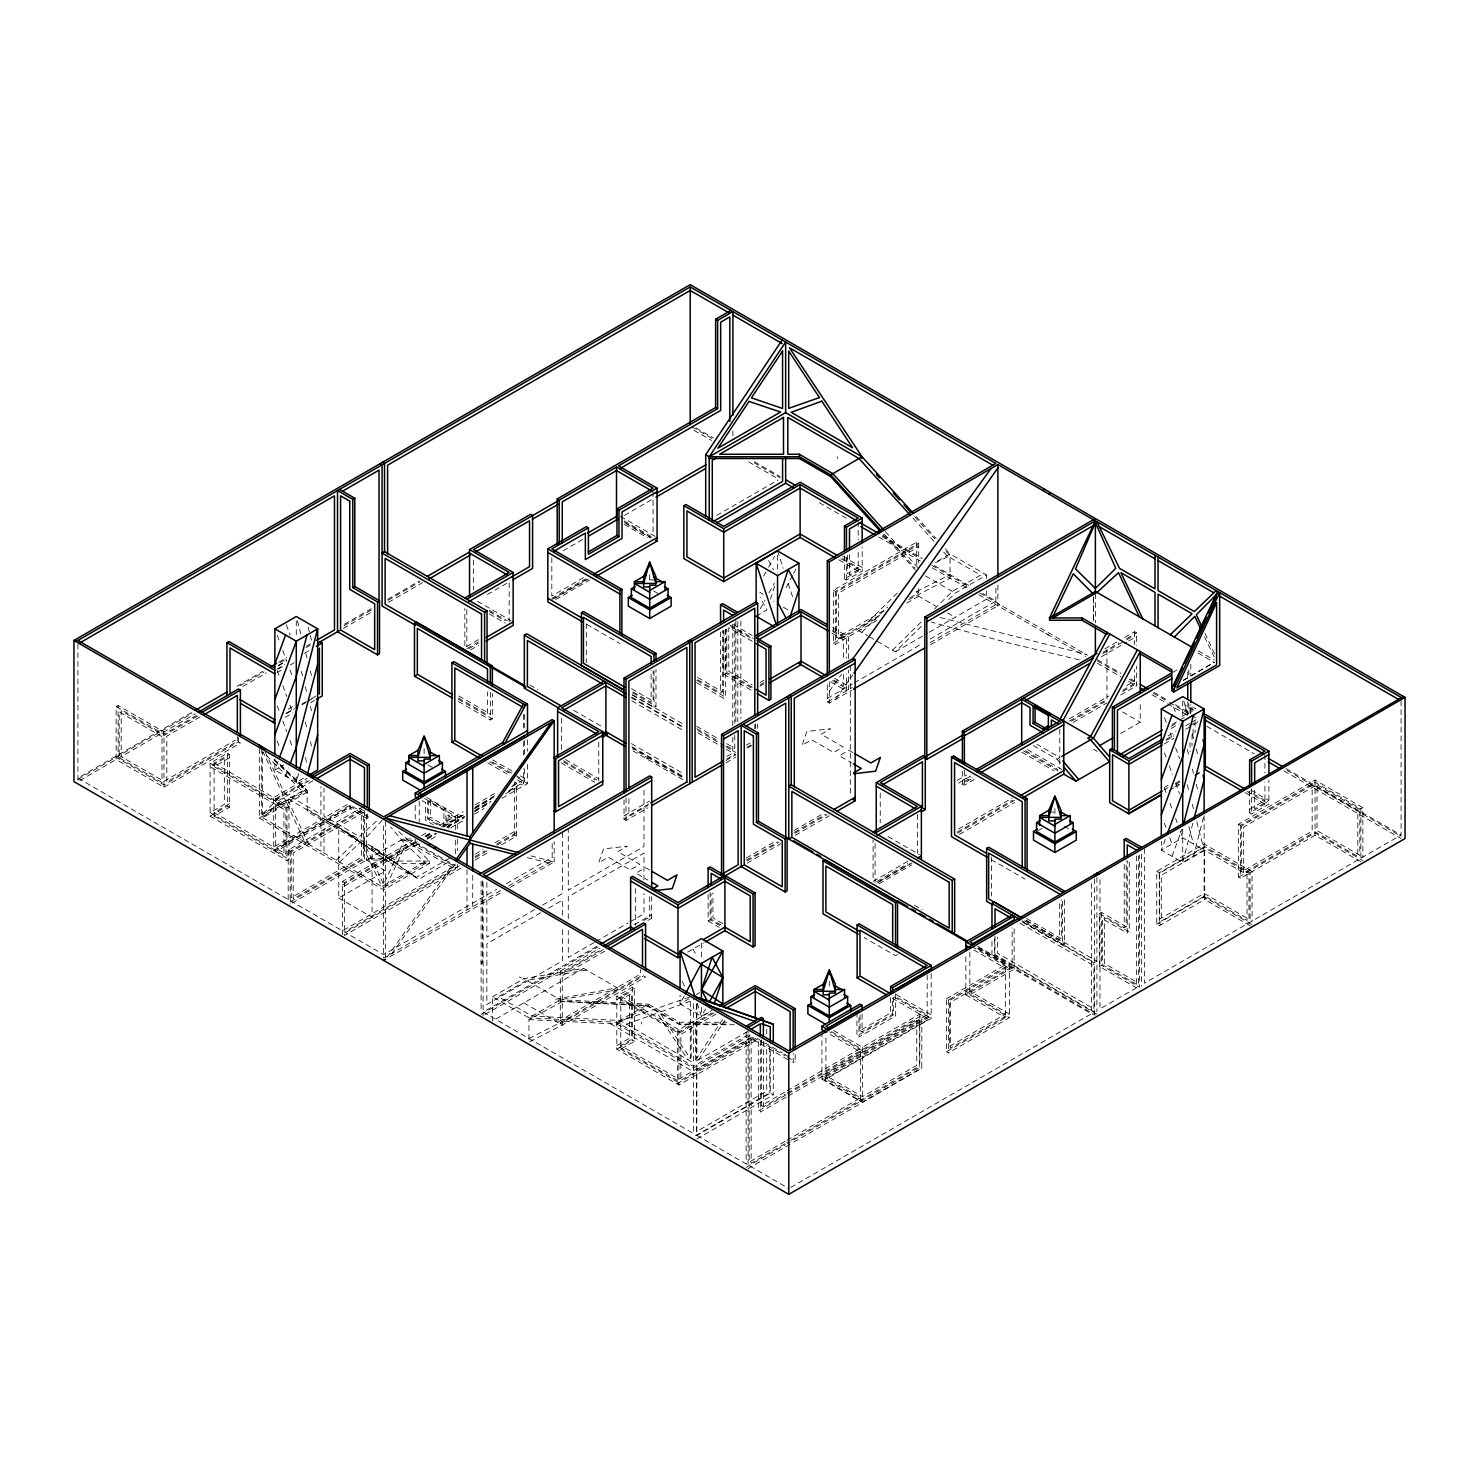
<?xml version="1.0" encoding="UTF-8"?>
<svg xmlns="http://www.w3.org/2000/svg" width="1479" height="1479" viewBox="0 0 1479 1479"><rect width="100%" height="100%" fill="white"/><g stroke="black" fill="none" stroke-linecap="round" stroke-linejoin="round"><path stroke-width="0.75" stroke-dasharray="5 3.75" d="M298.518 773.665L296.281 782.391L274.872 770.041L274.872 759.004M1192.869 823.211L1182.719 862.497L1161.329 850.148L1161.329 841.329M1193.424 856.323L1204.128 814.855L1204.128 896.921L1252.047 924.597M774.682 586.091L770.411 599.161L773.979 601.509M278.052 761.408L274.872 770.041L283.783 764.902M285.576 776.216L288.627 767.897M1165.286 839.369L1161.329 850.148L1182.719 837.798L1204.128 850.148L1182.719 862.497L1182.719 829.405M1172.034 856.323L1181.961 829.294M386.518 885.847L405.745 844.269L425.73 863.218M786.107 587.625L792.522 575.442M793.594 573.427L795.739 569.36M684.333 995.848L680.063 1003.964L701.453 1016.332L712.157 1010.157M763.626 576.163L765.771 572.281M768.618 567.104L774.478 556.455M760.224 608.83L765.068 600.03M768.988 592.913L774.33 583.207M697.182 1003.261L701.453 1016.332L705.538 1008.937M722.602 1019.512L696.424 1058.65L696.424 1003.483M698.421 1059.907L724.932 1020.399M835.561 699.475L852.717 674.997M386.906 957.412L452.759 864.235M455.218 864.087L389.68 956.913L502.213 891.948M829.294 691.192L841.422 674.479M382.155 820.272L363.205 840.812L383.616 884.442L403.453 842.013L390.696 827.02M897.291 593.079L858.929 630.757L867.563 635.73M861.795 632.402L887.64 607.019M892.54 650.15L923.229 620.015M934.543 608.904L952.31 591.452L980.595 575.128L946.985 555.734L942.345 550.613M869.486 636.839L895.405 651.814L922.859 624.841M948.723 599.457L955.175 593.116L986.511 575.017L986.511 579.602M336.288 860.205L358.01 839.222L323.993 819.588L323.993 853.106M339.671 862.165L360.469 842.032L381.97 886.587L426.174 861.055M376.332 821.252L359.489 836.541L323.993 816.057L323.993 788.362M1183.237 680.451L1214.204 662.333M116.138 706.629L118.117 705.483L163.966 731.957L163.966 787.198L116.138 759.577L116.138 706.629L163.966 734.25L197.28 715.023M191.327 712.638L77.925 778.102L342.444 930.827L455.329 865.659L455.329 869.19L342.444 934.358L342.444 881.41L411.717 841.422M236.899 686.33L262.781 671.374M278.718 662.185L286.686 657.582M306.597 646.083L310.572 643.79M344.496 624.212L371.34 608.701M387.59 599.328L419.444 580.933M77.943 779.322L191.993 713.488M240.023 685.757L264.038 671.891M280.03 662.647L286.039 659.19M306.042 647.636L310.054 645.325M344.071 625.691L372.079 609.514M388.09 600.271L420.091 581.783M278.274 665.439L286.168 660.873M79.829 780.542L195.32 713.858M242.759 686.478L266.442 672.797M278.292 665.957L284.208 662.537M343.387 628.372L372.412 611.622M388.515 602.323L422.476 582.708M276.85 669.192L284.744 664.626M304.489 653.237L308.445 650.945M278.274 669.081L282.212 666.807M197.687 716.021L163.966 735.488L121.186 710.77L121.186 756.656L163.966 781.374L235.346 740.166M200.127 716.908L166.831 736.117L166.831 782.003L237.343 741.312L237.343 736.727M276.813 672.742L282.618 669.395M290.365 664.921L294.229 662.684M288.146 709.162L294.062 705.742M487.312 594.576L508.961 582.06M563.148 550.78L582.911 539.373M624.415 515.413L653.995 498.331M286.482 713.044L294.229 708.57M301.975 704.096L309.721 699.622M311.644 698.513L317.449 695.167M286.168 713.821L294.062 709.273M301.956 704.707L305.894 702.433M307.872 701.305L313.788 697.885M163.966 787.198L240.393 743.068L238.415 741.922L163.966 784.905L118.117 758.431L118.117 705.483M285.096 717.37L292.916 712.86M310.498 702.71L314.417 700.454M349.654 806.684L351.632 807.83L275.667 851.682L275.667 798.734L288.978 806.425L288.978 859.373L286.981 860.519L210.11 816.131L210.11 763.182L227.378 753.199L229.374 754.345L229.374 807.294L214.085 816.131L214.085 763.182L229.374 754.345M229.374 757.877L214.085 766.714L273.689 801.119L310.923 779.636M583.576 577.679L551.796 596.019L551.833 554.736M478.346 639.686L464.85 647.469L464.85 608.461M551.833 598.329L585.592 578.844M466.828 648.615L478.42 641.923M551.796 599.55L587.533 578.918M554.717 598.44L588.328 579.028M468.695 648.763L478.346 643.217M555.808 599.568L589.566 580.082M470.692 649.91L478.42 645.454M716.686 515.45L778.157 479.972M229.374 803.763L214.085 812.6L273.689 847.005L350.116 802.894M210.11 816.131L227.378 806.147L229.374 807.294M303.398 778.287L296.281 782.391L296.281 773.572M214.085 763.182L273.689 797.588L307.003 778.361M275.667 798.734L307.022 780.653M312.901 780.783L275.667 802.265L285.909 808.181L285.909 854.067L275.667 848.151L350.116 805.186L364.463 813.468M259.343 748.725L259.343 818.072L307.188 790.452L277.719 762.092M307.188 792.115L262.763 817.758L284.245 797.699L304.692 841.958M210.11 763.182L286.981 807.571L288.978 806.425M458.416 701.545L490.362 719.996L492.359 718.849L492.359 693.522M274.151 850.813L350.116 806.942M288.183 899.491L288.183 850.074L364.592 805.963M288.183 850.074L290.161 851.22L362.669 809.364M350.116 805.186L350.116 808.717L367.328 818.663L369.325 817.517L350.116 806.425L273.689 850.536L273.689 797.588M428.633 801.729L430.629 800.583L445.918 809.401L445.918 826.169L430.629 817.351L428.633 818.497L428.633 801.729L443.922 810.547L445.918 809.401M756.139 616.225L766.843 610.032L760.224 597.479M844.454 555.938L844.454 578.955L858.208 571.023L858.208 549.134M844.454 578.955L846.432 580.101L862.183 571.023L862.183 546.842M290.143 901.894L364.592 858.911L385.557 871.002L338.765 898.03L338.765 827.445L385.557 859.983L418.871 879.21L449.579 861.481M876.862 620.404L835.413 644.326L833.416 643.18L833.416 590.232L916.721 542.146L918.699 543.292L918.699 562.87M292.121 903.04L403.027 839L411.162 838.981M833.416 590.232L835.413 591.378L918.699 543.292M421.626 835.709L427.579 832.27M439.466 825.411L463.241 811.675M475.11 804.835L496.833 792.282M342.444 881.41L344.441 882.556L415.691 841.422M425.582 835.709L431.517 832.289M441.408 826.576L463.186 814.005M475.055 807.146L494.855 795.72M512.658 785.441L516.615 783.149L516.615 836.097L500.789 845.248M425.065 836.818L430.981 833.416M442.794 826.595L464.443 814.097M474.278 808.403L495.946 795.905M511.697 786.81L523.511 779.988L513.694 774.33M417.226 841.699L385.557 859.983L366.589 860.057L366.589 814.005M342.444 884.941L418.095 841.274M425.934 836.744L431.813 833.361M443.571 826.558L455.329 819.773L446.972 814.966L446.972 825.985M463.241 815.206L457.307 818.626L448.969 813.82L448.969 829.257M475.11 808.366L490.917 799.233M427.172 837.946L435.103 833.361M447.028 826.484L464.887 816.168M474.814 810.437L490.695 801.267M508.573 790.951L524.453 781.781L524.453 768.008M344.441 886.087L419.648 842.679M427.56 838.112L435.473 833.527M447.342 826.669L463.186 817.536M475.055 810.677L490.88 801.544M508.702 791.265L516.615 786.68M632.439 695.075L653.995 707.517L655.992 706.37L655.992 669.543M419.167 843.769L415.229 846.043L415.229 838.963M427.043 839.222L436.878 833.527M446.732 827.852L464.443 817.628M474.278 811.934L490.03 802.838M505.781 793.742L523.511 783.519L523.511 768.692M391.288 859.983L388.422 861.628L341.631 829.09M431.036 839.24L436.952 835.82M450.725 827.87L464.517 819.921M474.352 814.226L484.206 808.551M501.917 798.309L527.522 783.537L527.522 762.813M723.934 630.664L723.934 674.387L725.93 673.241L754.105 689.51M937.649 561.114L950.036 553.959L986.511 575.017M697.626 679.767L720.55 693.004L722.528 691.858L722.528 630.757M398.812 831.549L429.465 861.055L429.465 863.348L383.616 889.822L259.343 818.072M449.598 858.171L416.006 877.546L369.195 845.008M883.444 610.772L836.485 637.893L836.485 592.007L916.721 545.677L918.699 546.823L838.464 593.153L838.464 639.039L881.077 614.432M759.966 682.595L763.867 680.34M759.984 684.869L763.903 682.614M833.416 643.18L879.044 616.854M908.79 599.679L950.036 578.141L950.036 555.734L945.432 550.65M759.966 686.127L763.867 683.871M906.756 603.136L918.699 596.24L918.699 588.531M475.11 854.252L483.004 849.686M494.873 842.845L514.637 831.42M459.229 865.714L344.441 931.973L383.616 954.584L496.667 889.323M475.055 856.563L484.946 850.85M496.833 843.991L516.615 832.566M475.11 857.783L486.961 850.924M496.833 845.23L514.637 834.951L516.615 836.097M646.6 758.764L648.135 757.877L632.642 748.929M647.062 759.023L648.597 758.135L683.483 778.287M461.208 868.099L344.441 935.504L344.441 882.556M475.055 860.094L488.902 852.107M895.405 651.814L927.278 633.4M929.274 632.254L986.511 599.198L986.511 591.082M506.576 883.592L552.185 857.265M624.027 815.779L649.466 801.1M726.855 756.416L732.771 752.996L732.771 737.097M746.414 745.12L750.112 742.994M827.316 698.421L852.385 683.945M854.381 682.799L922.138 643.661M930.125 639.076L995.885 601.084L982.666 593.467M648.874 803.947L628.889 815.502L628.889 797.255M726.91 758.893L734.878 754.308M746.821 747.413L750.796 745.102M500.623 890.561L383.616 958.115L383.616 823.23M508.554 885.976L552.185 860.796L554.181 861.943L554.181 841.44M624.027 799.88L624.027 819.311L647.931 805.519M725.912 760.502L735.839 754.771L725.838 749.003M747.727 747.893L753.68 744.455M827.316 684.777L827.316 701.952L852.385 687.476M930.125 642.589L995.885 604.615L995.885 585.185M510.07 887.4L554.181 861.943L529.778 855.583M624.027 819.311L626.024 820.457L647.931 807.811M725.912 762.794L735.839 757.063M827.316 701.952L829.294 703.098L851.405 690.342M930.587 644.622L999.859 604.615M534.659 909.603L486.85 937.205L486.85 876.548M542.627 905L562.556 893.501L562.556 832.843M540.63 912.765L486.85 943.824L486.85 1004.5L562.556 960.795L562.556 927.093M548.598 908.18L562.556 900.119L562.556 918.108M481.119 963.772L482.653 962.884L482.653 876.899M492.489 996.791L523.825 978.71L583.595 968.375L620.071 989.433L560.301 999.767L528.964 1017.848L492.489 996.791L492.489 1020.991L583.595 968.375M594.17 942.53L568.287 957.486L568.287 930.513M596.166 941.383L628.039 922.988M630.036 921.824L643.975 913.782L643.975 893.556M1104.868 648.874L1116.756 642.015M1124.669 637.449L1134.559 631.736L1136.556 632.883L1136.556 645.583M746.229 858.042L775.994 840.867M794.057 830.44L823.156 813.635M1102.964 652.276L1118.771 643.143M1126.684 638.577L1136.556 632.883M1102.89 653.552L1124.669 640.98M1126.647 639.834L1134.559 635.267M596.721 946.449L483.115 1012.043L693.355 1133.432L693.355 998.048M634.491 924.634L651.684 914.706M746.229 860.131L777.825 841.884M794.297 832.381L825.707 814.245M481.119 1014.428L598.145 946.856M643.753 920.53L649.706 917.091L651.684 918.237L651.684 896.514M747.246 860.778L778.897 842.494M795.24 833.065L827.205 814.615M1101.393 656.713L1126.684 642.108M1128.643 640.98L1136.556 636.414M485.094 1014.409L599.956 948.094M647.876 920.437L651.684 918.237M747.135 863.126L780.857 843.659M795.24 835.358L829.201 815.761M562.279 1001.634L528.964 1019.623L528.964 1042.048L562.279 1025.095L645.583 977.009L643.587 975.863L560.301 1023.949L560.301 971L562.279 972.147L601.953 949.259M603.358 949.684L560.301 974.532L562.279 975.678L605.336 950.831M708.09 894.499L708.145 921.01L710.086 919.827L721.807 926.593M957.19 780.413L966.711 774.904M962.385 780.561L970.298 775.994M1069.243 718.849L1108.825 695.999M1126.647 685.72L1134.559 681.153L1128.68 677.752M958.521 783.186L970.427 776.309M964.363 781.707L972.276 777.141M1069.576 720.957L1106.939 699.401L1106.939 649.984M1122.727 690.286L1136.556 682.3M962.385 771.372L962.385 784.092L972.276 778.379M1071.24 721.253L1104.868 701.822M1122.69 691.543L1134.559 684.685L1134.559 669.673M962.385 784.092L964.363 785.238L976.232 778.379M1073.236 722.381L1106.939 702.932M1120.749 694.945L1136.556 685.831L1136.556 666.234M528.964 1038.517L562.279 1021.564L642.515 975.234M687.79 952.106L703.412 943.084M1173.161 672.132L1177.081 669.858M716.113 1014.076L680.858 1034.431L680.858 1080.317L755.288 1037.352L755.288 1040.883L678.879 1084.994L616.817 1049.166L616.817 996.236L632.568 987.14L634.546 988.286L634.546 1041.234L620.792 1049.166L620.792 996.236L634.546 988.286M616.817 999.749L629.499 992.427L629.499 1038.313L616.817 1045.635L678.879 1081.463M1183.403 680.192L1214.296 662.352M1033.47 745.619L1056.986 759.189L1059.851 757.544L1037.019 744.362M528.964 1019.623L616.946 1024.004L648.264 1005.905L679.601 1024.004L729.202 1024.004M1120.749 733.418L1140.235 722.159L1140.235 701.675M958.521 829.072L1012.117 798.124M957.468 832.011L1012.597 800.176M907.773 861.37L873.091 881.392L873.091 840.09M957.394 833.25L1014.483 800.268M877.01 881.429L907.884 863.607M959.427 834.396L1014.557 802.561M878.877 881.595L909.696 863.791M877.398 882.963L912.136 862.904M878.933 883.85L911.73 864.901M1190.022 712.49L1190.022 707.886L1192.019 706.74L1195.956 709.014M688.974 998.824L680.063 1003.964L680.063 995.145M696.11 994.701L699.678 992.649M1181.869 716.502L1185.788 714.246L1185.788 702.784M1172.144 724.414L1178.005 721.031M1179.965 719.903L1185.807 716.52M1171.202 726.207L1177.081 722.806M1171.239 728.481L1179.077 723.952M616.817 1049.166L632.568 1040.088L634.546 1041.234M1168.059 735.913L1175.897 731.384M1185.696 725.727L1189.615 723.471M1191.575 722.344L1197.454 718.942M1166.118 739.334L1173.956 734.804M1189.634 725.745L1197.472 721.234M1166.099 740.572L1173.938 736.043M1185.696 729.258L1191.575 725.875M1193.535 724.747L1197.454 722.473M1164.158 743.992L1173.956 738.335M620.792 996.236L678.879 1029.754L710.234 1011.654M712.194 1012.819L678.879 1032.046L616.817 996.236M714.135 1012.93L678.879 1033.285L620.792 999.749L631.496 993.574L631.496 1039.46L620.792 1045.635L678.879 1079.171L753.329 1036.187M1038.387 830.422L1042.066 828.314M1164.139 787.586L1168.059 785.331M1164.158 789.878L1168.077 787.623M1175.916 783.094L1179.835 780.82M747.394 1031.639L695.518 1061.589L695.481 1024.744L734.268 1024.725M1175.897 784.332L1179.817 782.077M1174.862 786.699L1178.874 784.388M1194.866 775.162L1200.856 771.687M1169.334 790.433L1179.318 784.646M1195.309 775.421L1201.318 771.964M748.226 1034.69L693.355 1066.359L616.946 1022.229L528.964 1017.848M750.186 1035.318L693.355 1068.134L616.946 1024.004M753.051 1037.186L696.424 1069.89L696.424 1131.657L766.714 1091.077L766.714 1045.32M897.531 954.547L895.553 955.693L864.18 937.594M677.345 1030.641L677.345 1083.589L755.288 1038.591L785.183 1055.84M795.147 1054.675L795.147 1061.589L793.151 1062.735L793.151 1053.529M860.02 1015.186L860.02 1030.623L890.598 1012.967L892.613 1014.132L892.613 998.695M1096.919 1014.15L994.406 954.972L991.965 956.377L991.965 940.274M860.02 1030.623L862.054 1031.787L892.613 1014.132M1249.626 809.364L1264.915 800.527L1249.015 791.357M1249.626 791.006L1249.626 812.895L1264.915 804.058L1264.915 782.188M1249.626 812.895L1251.622 814.042L1268.89 804.058L1268.89 779.895M695.315 1135.817L769.783 1092.833L773.295 1094.867L773.295 1049.314M696.868 1003.594L696.868 1135.447L770.245 1093.092L770.245 1047.335M1203.666 897.18L1206.198 898.64L1159.277 925.743L1156.744 924.264L1156.744 871.334L1204.128 843.973L1252.047 871.649L1252.047 921.066M1360.883 861.758L1315.034 835.284L1240.585 878.267L1238.607 877.121L1238.607 824.173L1315.034 780.043L1362.862 807.663L1362.862 857.081M696.868 1138.978L773.295 1094.867M1238.607 824.173L1240.585 825.319L1315.034 782.336L1360.883 808.81L1362.862 807.663M1156.744 871.334L1159.277 872.795L1204.682 846.58L1250.069 872.795L1250.069 922.212M761.389 1040.014L761.389 1105.645L785.183 1091.909M787.161 1090.763L860.519 1048.408L860.519 1101.356L787.531 1143.489M833.638 1030.604L862.497 1047.261L919.809 1014.169L921.805 1015.315L921.805 1068.263L792.023 1143.193M946.412 998.824L1005.48 964.715L1005.48 1017.663L946.412 1051.772L946.412 998.824L948.39 999.97L1009.454 964.715L1009.454 1017.663L948.39 1052.919L946.412 1051.772M761.389 1105.645L763.386 1106.791L785.164 1094.201M787.142 1093.073L921.805 1015.315M1136.427 855.953L1136.427 987.824L1099.489 966.49L1099.489 913.541L1101.467 912.395L1126.185 926.667L1126.185 861.037M785.848 1095.052L758.339 1110.932L758.339 1038.535M787.808 1093.924L860.519 1051.939L825.8 1031.898M786.218 1097.141L760.317 1112.079L760.317 1041.937M788.196 1095.994L919.624 1020.103L919.624 1065.989L786.828 1142.657M965.861 956.839L965.861 994.775L1012.172 968.042L1012.172 927.814M821.936 1031.972L821.936 1079.097L928.701 1017.441L930.217 1018.328L823.47 1079.966M969.836 952.254L969.836 994.775L1014.15 969.189L1092.519 1014.428M931.178 973.515L931.178 1018.347L824.413 1079.984L862.497 1101.984L921.343 1068.004M1022.599 922.083L1062.532 945.155L1064.51 944.009L1064.51 897.956M1099.489 913.541L1124.206 927.814L1126.185 926.667M1156.744 924.264L1204.128 896.921M1238.607 877.121L1315.034 832.991L1362.862 860.612M784.961 1141.455L749.169 1162.106L749.169 1034.801M786.939 1140.309L860.519 1097.825L821.936 1075.566L927.167 1014.797L895.553 996.55M784.85 1143.803L751.147 1163.27L751.147 1035.947M746.1 1167.412L785.552 1144.635M860.963 1101.097L919.809 1067.117L921.805 1068.263M790.026 1144.358L748.097 1168.558L748.097 1030.9M1099.489 966.49L1101.467 965.343L1139.477 987.269L1139.496 855.213M790.784 1187.378L1091.41 1013.799L1091.41 881.946M1136.427 987.824L1099.969 1008.863L1099.969 879.284M1401.075 700.898L1401.075 835.025L1144.524 983.147L1144.524 849.001M909.844 597.83L918.699 592.728L916.721 591.563L916.721 595.094L935.985 606.205M916.721 591.563L950.036 574.628M935.467 562.686L950.036 555.734M626.412 1024.171L657.175 1013.115L687.846 1059.648M689.528 997.086L616.946 1022.229L648.264 1004.149L679.601 1022.229L726.947 1022.229M586.46 970.039L526.69 980.355L498.405 996.68L532.015 1016.091L619.997 1020.473L691.192 1061.589L691.174 1024.744L679.693 1024.744L646.157 1005.369L558.175 1000.987L555.309 999.323L617.205 987.787M400.162 840.664L412.826 840.608M369.454 858.393L388.422 858.319M649.706 579.916L655.826 579.916M1048.777 812.082L1054.897 812.082M307.188 809.216L396.982 861.055L429.465 861.055L383.616 887.529L259.343 815.779M274.077 759.374L307.188 790.452L307.188 811.509L396.982 863.348L429.465 863.348M560.301 1001.523L648.264 1005.905L648.264 1004.149L560.301 999.767L523.825 978.71M1079.3 659.874L1007.439 642.644L931.345 622.123M527.3 857.617L551.297 863.607M940.052 617.482L1086.732 654.494M562.279 1021.564L560.301 1020.436L640.536 974.088L640.536 969.503M1198.267 650.871L1214.241 660.096M1197.953 652.978L1213.741 662.093M1190.022 707.886L1193.83 710.068M696.017 427.967L713.47 438.043M754.549 461.762L780.154 476.534M882.704 535.731L922.304 558.618M934.192 565.477L971.148 586.812M1097.344 659.671L1120.86 673.241M1153.971 692.357L1167.541 700.196M1175.287 704.67L1190.817 713.636L1190.817 704.651M1286.027 768.599L1401.075 835.025M692.209 427.006L712.175 438.523M754.142 462.761L780.117 477.754M882.002 536.563L919.956 558.489M931.936 565.403L969.891 587.329M979.893 593.097L1087.435 655.179M1097.381 660.928L1119.363 673.611M1129.346 679.379L1137.351 684.001M1153.324 693.226L1167.319 701.305M1169.316 702.451L1189.282 713.987M1191.279 715.133L1197.287 718.591M1287.174 770.504L1401.057 836.245M694.076 430.371L711.528 440.446M748.651 461.873L778.194 478.937M819.311 502.675L847.042 518.685M878.729 536.988L920.326 561.003M932.214 567.862L967.321 588.124M978.839 594.78L1085.604 656.417M1097.344 663.202L1120.86 676.772M1128.68 681.283L1136.556 685.831M1152.049 694.779L1165.6 702.599M1167.541 703.727L1188.839 716.021M1206.698 726.318L1254.303 753.809M1284.049 770.984L1401.075 838.556M925.41 575.923L955.175 593.116M1122.616 711.972L1140.235 722.159M947.503 612.861L955.175 617.298M1250.938 790.174L1268.89 800.527L1254.673 808.736L1254.673 790.396M842.79 556.289L862.183 567.492L849.501 574.813L849.501 554.163M1247.204 791.542L1268.89 804.058M842.716 558.544L858.208 567.492L847.504 573.667L847.504 555.309M840.848 558.692L862.183 571.023M1245.041 792.596L1264.915 804.058M838.852 559.838L858.208 571.023M1093.443 749.187L1097.233 751.369M832.603 627.706L848.391 636.839L848.391 658.71M832.603 629.999L846.413 637.985L846.413 658.192M832.603 631.237L848.391 640.352M831.808 633.067L843.363 639.741L843.363 660.392M783.371 607.24L789.213 610.605M1027.498 749.668L1061.867 769.524M620.422 516.411L655.142 536.452M1025.502 750.814L1057.873 769.505M1023.671 750.999L1058.058 770.836M624.193 520.885L651.13 536.452M624.341 522.216L651.647 537.968M625.728 523.548L650.742 537.986M1021.693 752.145L1054.065 770.836M624.193 524.416L647.284 537.746M834.581 678.269L848.391 686.238M833.731 680.081L843.363 685.627L843.363 671.854M832.603 680.654L848.391 689.769L848.391 670.19M733.436 624.637L752.219 635.489M830.625 681.801L846.413 690.915L846.413 673.925M729.813 624.841L753.273 638.392M1250.069 925.743L1204.682 899.528L1204.682 846.58M730.737 626.615L752.145 638.965M752.312 641.368L728.777 627.762L728.796 671.374L752.145 684.851M1064.067 826.188L1069.576 829.368M653.533 590.934L659.264 594.244M752.312 687.254L726.799 672.52L726.799 628.926M1158.723 923.118L1161.274 924.597M723.934 674.387L753.273 691.34M852.865 752.571L848.872 750.26L839.332 755.769L851.312 762.683M697.7 677.511L722.528 691.858M696.738 680.488L725.597 697.145L725.597 629.259M696.683 682.743L723.601 698.291L723.601 630.405M586.793 624.323L619.904 643.457M991.263 859.613L1025.076 879.136M888.066 836.578L919.42 854.677M631.515 688.715L653.126 701.194L653.126 671.355M696.738 726.374L718.757 739.075M726.762 743.697L734.767 748.319L734.767 734.693M477.477 601.287L511.161 620.736M1026.574 918.57L1061.645 938.814L1061.645 899.824M633.215 691.987L651.13 702.34L651.13 670.209M696.757 728.685L718.776 741.386M726.781 746.008L732.771 749.465M489.364 610.439L507.186 620.736M632.457 692.782L655.992 706.37M697.866 730.552L723.841 745.545M725.838 746.692L735.821 752.46M1025.945 920.234L1096.919 961.202L1094.478 962.626L1021.989 920.77M1026.13 920.604L1059.667 939.96L1059.667 900.97M1136.427 984.293L1102.354 964.604L1102.354 918.718L1127.257 933.101L1127.257 860.704M489.364 611.677L505.226 620.829M632.402 694.797L684.222 724.71M1024.577 920.936L1064.51 944.009M697.885 732.863L723.841 747.856M489.364 613.97L505.208 623.121M1023.043 922.083L1093.868 962.977L1093.868 1008.863L997.456 953.197L997.456 937.15M631.866 697.293L683.779 727.261M631.404 697.737L683.169 727.631M1020.029 923.173L1094.478 966.157M631.866 700.824L683.779 730.792M914.318 905.203L922.175 909.733M529.833 684.98L537.801 689.584M573.649 710.29L601.528 726.374M631.404 743.623L683.169 773.517M1094.478 1012.043L1014.15 965.658L950.387 1002.355L950.387 1048.241L1009.454 1014.132L969.836 991.263M631.866 746.71L683.779 776.678M977.748 946.412L1009.454 964.715M632.402 747.745L684.222 777.658M978.969 947.817L1095.384 1015.038M978.044 948.353L1012.172 968.042M977.748 948.705L1005.48 964.715M633.049 750.925L687.772 782.52M971.814 946.505L1009.454 968.246M973.774 949.943L1005.48 968.246M458.804 695.943L490.362 714.172M565.514 759.577L598.829 778.823M458.268 697.94L487.497 714.819L487.497 691.876M965.861 991.263L1005.48 1014.132L949.463 1046.466L949.463 1000.58L1012.172 964.511L995.016 954.621L995.016 936.262M458.398 699.253L492.359 718.849M969.836 994.775L1009.454 1017.663M563.499 760.724L596.813 779.951M563.554 761.981L594.909 780.08M965.861 994.775L1005.48 1017.663M561.133 762.887L594.798 782.317M492.599 759.855L512.492 771.335M520.46 775.939L524.435 778.231M896.108 994.572L931.178 1014.816L825.929 1075.584L862.497 1096.678L916.758 1065.361L916.758 1019.475L862.497 1050.793L829.793 1031.917M492.1 761.851L511.734 773.184M489.715 761.722L509.608 773.203M517.576 777.788L527.522 783.537M894.166 996.975L931.178 1018.347M487.719 762.85L507.611 774.33M517.539 780.08L523.511 783.519M892.133 998.103L927.167 1018.328L927.167 971.204M516.615 783.149L514.637 782.003L514.637 834.951M649.503 869.985L645.51 867.674L635.952 873.183L647.931 880.116M722.75 923.617L712.952 917.941L712.952 892.706M720.957 924.874L711.14 919.198L711.14 893.963M708.09 920.973L719.219 927.407M427.93 764.865L433.661 768.174M426.839 797.514L457.307 815.095L457.307 830.107M831.586 1031.713L860.519 1048.408M424.769 798.605L455.329 816.242L455.329 831.069M422.125 800.62L425.582 802.598L425.582 820.253L433.365 824.746M428.633 818.497L443.922 827.316L443.922 810.547M437.303 824.727L427.579 819.107L427.579 801.452M359.194 808.126L366.459 812.322M757.23 1038.461L782.354 1052.974M784.295 1054.102L790.1 1057.448M787.179 1056.986L795.147 1061.589M415.229 842.512L455.329 865.659M821.936 1079.097L860.519 1101.356M753.31 1039.737L789.176 1060.443M403.027 839L455.329 869.19M307.188 792.762L305.192 791.616L305.192 789.305M610.254 1023.671L693.355 1071.646M519.406 976.972L521.311 978.081M480.657 961.738L482.653 962.884M620.792 1049.166L678.879 1082.702M214.085 816.131L288.978 859.373M677.345 1083.589L679.323 1084.736M523.825 1002.891L562.279 1025.095L562.279 972.147M338.765 898.03L372.061 917.257L372.061 846.672L418.871 879.21M696.868 1135.447L788.788 1188.524M1045.653 633.345L1048.519 634.99M759.707 592.099L763.275 594.447M274.318 760.465L305.432 790.063L261.339 815.169L282.692 794.352L263.188 752.127M916.093 516.448L936.152 538.615M945.414 548.838L950.036 553.959M914.761 516.763L934.71 538.781M913.024 518.205L934.636 542.09M885.329 531.608L917.738 567.418M884.479 534.233L915.187 568.158M882.945 534.307L915.187 569.933M1056.986 759.189L1063.771 767.065M768.618 560.486L773.462 569.655M692.893 948.908L696.11 954.99M682.207 981.557L685.406 987.639M1204.516 636.765L1214.277 657.157M265.148 752.072L284.634 793.336L320.943 814.282L320.943 786.588M308.723 844.287L286.926 798.179L320.943 817.813L320.943 851.349M1205.034 633.419L1214.758 654.106M1173.55 706.944L1175.842 713.174M1164.491 717.592L1166.876 724.063M1170.037 732.678L1172.422 739.149M1175.602 747.782L1179.558 758.579M1164.491 752.885L1166.081 757.193M1169.26 765.826L1172.422 774.46M1175.602 783.075L1179.558 793.872M1164.491 788.178L1166.081 792.504M1170.037 803.282L1172.422 809.752M1175.602 818.386L1177.173 822.694M1180.353 831.327L1182.719 837.798M1164.38 823.174L1165.914 827.334M1169.741 837.724L1172.034 843.973M286.334 624.748L290.161 635.157M277.257 635.323L279.623 641.794M282.803 650.427L286.76 661.205M289.939 669.839L292.306 676.31M277.257 670.616L279.623 677.086M282.803 685.72L286.76 696.498M289.939 705.132L292.306 711.602M277.257 705.927L279.623 712.397M282.803 721.012L286.76 731.809M289.939 740.424L292.306 746.895M277.165 740.979L279.457 747.228M777.547 550.909L783.241 568.324M788.233 583.576L793.243 598.81M1183.847 700.972L1187.785 716.243M1192.296 733.713L1193.424 738.076M1196.234 748.984L1197.935 755.547M1187.23 749.372L1188.913 755.917M1192.296 769.006L1193.424 773.369M1196.234 784.295L1197.935 790.84M1187.23 784.665L1188.913 791.21M1192.296 804.317L1193.424 808.68M1196.807 821.769L1204.128 850.148M1188.913 826.502L1193.424 843.973M308.094 627.041L311.477 640.13M297.408 620.866L300.773 633.955M305.839 653.607L306.966 657.97M310.35 671.078L311.477 675.441M301.346 671.448L302.474 675.811M305.284 686.718L306.966 693.263M310.35 706.37L311.477 710.733M305.284 722.011L306.966 728.574M310.35 741.663L311.477 746.026M305.284 757.322L306.966 763.867M679.693 1024.744L679.601 1022.229L679.601 1024.004M1360.883 808.81L1360.883 858.227M1315.034 780.043L1315.034 835.284M1264.915 754.641L1264.915 772.999M1251.622 788.714L1251.622 814.042M1240.585 825.319L1240.585 878.267M1195.069 721.197L1195.069 732.678M1193.091 729.239L1193.091 738.409M1192.019 706.74L1192.019 713.636M1192.019 734.36L1192.019 745.86M1190.817 664.219L1190.817 675.459M1190.022 742.403L1190.022 751.609M1188.839 669.802L1188.839 676.55M1188.839 703.505L1188.839 712.49M1187.766 671.817L1187.766 678.695M1187.766 701.638L1187.766 715.392M1182.719 701.009L1182.719 716.465M1159.277 872.795L1159.277 925.743M1141.474 854.067L1141.474 986.16M1138.423 855.823L1138.423 983.147L1104.332 963.458L1104.332 917.572L1129.253 931.955L1129.253 861.813M1134.559 631.736L1134.559 644.437M1124.206 864.457L1124.206 927.814M1101.467 912.395L1101.467 965.343M1096.919 877.491L1096.919 1011.858M1095.384 593.763L1095.384 622.807M1094.478 878.896L1094.478 1015.574M1062.532 901.414L1062.532 945.155M1059.777 729.313L1059.777 756.841M1059.777 759.134L1059.777 768.304M1054.897 808.551L1054.897 814.596M1014.15 928.96L1014.15 969.189M997.881 585.092L997.881 605.761M994.406 938.851L994.406 954.972M991.503 857.025L991.503 896.015M964.363 770.226L964.363 785.238M948.39 999.97L948.39 1052.919M919.809 1014.169L919.809 1067.117M917.405 814.504L917.405 853.512M916.721 542.146L916.721 567.659M895.664 993.833L895.664 1015.907L858.985 1037.075L858.985 1017.219M893.649 997.086L893.649 1014.742L856.97 1035.91L856.97 1011.654M890.598 997.53L890.598 1012.967M880.227 793.04L880.227 822.86M875.069 843.548L875.069 882.538M862.497 1047.261L862.497 1100.21L825.929 1079.097L825.929 1034.283M862.054 1014.132L862.054 1031.787M858.208 521.606L858.208 539.946M850.314 665.679L850.314 795.684M846.432 557.084L846.432 580.101M837.613 456.771L837.613 458.527M835.413 591.378L835.413 644.326M829.294 681.948L829.294 703.098M829.294 981.132L829.294 988.508M777.547 555.328L777.547 572.983M769.783 1046.947L769.783 1092.833M766.714 1029.292L766.714 1033.876M763.386 1041.161L763.386 1106.791M757.655 723.971L757.655 728.518M755.658 723.878L755.658 728.426M754.789 724.562L754.789 729.129M746.1 1032.028L746.1 1163.881M740.868 621.014L740.868 718.776M737.818 621.531L737.818 721.734M735.839 620.404L735.839 722.88M734.767 623.288L734.767 723.323M732.9 431.055L732.9 435.602M732.771 624.434L732.771 725.727M725.93 629.518L725.93 673.241M720.55 631.903L720.55 693.004M710.086 892.207L710.086 919.827M701.453 943.084L701.453 958.521M701.453 1007.495L701.453 1016.332M678.879 1029.754L678.879 1084.994M653.995 670.69L653.995 707.517M653.071 491.675L653.071 535.269M649.706 574.61L649.706 580.674M649.706 896.588L649.706 917.091M643.975 790.322L643.975 846.487L568.287 890.192L568.287 829.534M643.975 880.079L643.975 853.106L568.287 896.81L568.287 921.528M641.387 1022.229L641.387 1024.004M635.637 888.491L635.637 925.207M632.568 987.14L632.568 1040.088M626.024 797.699L626.024 820.457M598.773 742.088L598.773 781.078M586.313 623.62L586.313 662.61M561.595 718.313L561.595 750.445M552.185 843.622L552.185 860.796M527.522 739.796L527.522 751.314M524.435 714.505L524.435 727.446M524.453 740.48L524.453 754.235M523.511 714.412L523.511 727.982M523.511 741.552L523.511 755.122M509.164 582.874L509.164 621.883M490.362 692.375L490.362 719.996M483.115 882.445L483.115 1015.574M481.119 881.133L481.119 1012.117M473.52 559.986L473.52 589.825M472.744 875.365L472.744 908.956M467.013 869.744L467.013 912.266M466.828 609.607L466.828 646.323M457.307 839.277L457.307 850.758M457.307 864.512L457.307 868.044L419.223 846.062L419.223 842.531M455.329 840.09L455.329 858.171M430.629 800.583L430.629 817.351M424.103 748.54L424.103 754.586M419.223 801.23L419.223 821.88M415.229 805.537L415.229 818.904M396.982 861.055L396.982 863.348M385.594 821.381L385.594 956.968M367.328 814.06L367.328 818.663M364.592 810.566L364.592 858.911M296.281 620.903L296.281 636.358M290.161 851.22L290.161 904.168M286.981 807.571L286.981 860.519M261.339 748.097L261.339 816.926M238.415 737.318L238.415 741.922M227.378 753.199L227.378 806.147M77.925 643.975L77.925 781.633M1093.406 596.499L1093.406 621.753L1093.406 596.499M603.469 848.928L598.699 862.701L608.239 857.191L630.22 869.874L639.778 864.365L617.797 851.682L627.355 846.173L603.469 848.928M806.85 731.495L802.062 745.287L811.62 739.777L833.601 752.46L843.141 746.95L821.178 734.268L830.736 728.74L806.85 731.495M224.327 758.505L210.11 766.714L283.931 809.327L283.931 855.213L210.11 812.6L224.327 804.391L224.327 758.505M302.141 791.08L262.412 814.023L262.412 751.665L302.141 791.08M361.542 811.25L291.234 851.849L291.234 897.735L361.542 857.136L361.542 811.25M363.52 812.396L293.212 852.995L293.212 898.881L363.52 858.282L363.52 812.396M1204.128 847.504L1159.61 873.202L1159.61 919.088L1204.128 893.39L1248.997 919.291L1248.997 873.405L1204.128 847.504M1312.169 785.238L1241.657 825.929L1241.657 871.815L1312.169 831.124L1312.169 785.238M1315.034 785.867L1243.654 827.075L1243.654 872.961L1315.034 831.753L1357.814 856.47L1357.814 810.584L1315.034 785.867M1204.682 850.222L1161.274 875.291L1161.274 921.066L1204.682 895.997L1247.019 920.437L1247.019 874.662L1204.682 850.222M690.305 1001.191L659.542 1012.265L690.305 1058.539L690.305 1001.191M1359.811 809.438L1317.013 784.72L1317.013 830.606L1359.811 855.324L1359.811 809.438M161.987 736.634L119.189 711.917L119.189 757.803L161.987 782.52L161.987 736.634"/><path stroke-width="1.5" d="M1027.073 871.186L1027.073 798.586L953.511 756.102L951.515 757.248L951.478 836.652L987.288 857.321M306.966 635.027L296.281 676.495L274.872 734.749M317.671 664.145L296.281 747.098L290.161 763.737M299.645 769.302L317.671 699.438M307.54 774.035L317.671 734.749M1193.424 715.133L1182.719 756.601L1161.329 814.855M1183.847 822.842L1204.128 744.251L1203 739.888M1193.997 818.848L1204.128 779.562L1203 775.181M417.984 757.359L424.103 736.172L430.223 750.297L430.223 759.115L424.103 759.115L424.103 772.241M643.605 583.447L649.706 562.26L655.826 576.385L655.826 585.203L649.706 585.203L649.706 598.311M823.174 991.281L829.294 970.113L835.395 984.238L835.395 993.056L829.294 993.056L829.294 1006.164M1048.777 817.369L1054.897 796.183L1061.016 810.307L1061.016 819.126L1054.897 819.126L1054.897 832.252M789.675 618.037L798.937 589.751L788.233 569.452L777.547 602.101L786.107 618.333M714.302 1003.612L722.861 977.508L712.157 957.209L701.453 989.858L707.572 1001.449M274.872 664.145L285.576 635.027M274.872 699.438L296.281 641.202L317.671 628.852L317.671 770.041L308.76 775.181M279.623 757.1L296.281 711.806L317.671 628.852L296.281 616.503L274.872 628.852L274.872 754.604M1161.329 744.251L1172.034 715.133M1161.329 779.562L1182.719 721.308L1204.128 708.959L1204.128 812.637M1167.67 832.899L1182.719 791.912L1204.128 708.959L1182.719 696.609L1161.329 708.959L1161.329 836.911M649.706 592.266L634.436 583.447L655.826 583.447L649.706 562.26L643.605 576.385L643.605 586.96L649.706 586.96M829.294 1000.118L814.005 991.281L835.395 991.281L829.294 970.113L823.174 984.238L823.174 994.812L829.294 994.812M827.316 675.681L827.316 560.763L829.294 561.909L997.881 464.572L1095.384 520.885L1049.535 617.945L1049.535 620.237L1082.018 620.237L1106.939 634.62L1106.939 632.328L1060.129 718.923L1093.443 738.15L1109.49 756.749M1173.808 691.987L1173.808 689.695L1219.657 592.617L1219.657 665.513L1173.808 691.987L1171.812 690.841L1171.812 669.784L1082.018 617.945L1049.535 617.945L1095.384 591.471L1192.277 647.414M1053.27 615.782L1073.255 573.778L1092.482 593.153M1173.568 686.108L1182.479 667.343M1184.457 663.184L1194.366 642.33M1196.345 638.152L1206.235 617.316M1208.214 613.138L1216.145 596.462M685.406 993.833L701.453 963.384L722.861 951.034L722.861 1003.964L719.293 1006.034M418.668 798.623L415.229 796.626L415.229 793.095L502.638 742.624L523.511 704.096M527.522 735.192L527.485 704.096L525.489 705.243L504.672 743.789L502.638 742.624M1062.994 720.569L1109.805 633.992M1137.369 649.91L1090.578 736.505L1087.712 738.15L1090.578 739.814L1109.546 761.796L1075.972 781.189L1063.771 774.146L1022.433 798.013M709.476 1001.764L722.861 977.508L680.063 951.034L680.063 988.527M705.705 516.226L705.705 454.737L782.132 340.022M709.217 520.479L709.217 456.771L785.645 342.037L785.645 412.641L862.054 456.771L913.005 513.028M854.03 673.13L997.881 467.882M455.403 860.501L554.181 720.754L552.185 719.607L383.616 816.926L77.925 640.444L75.484 641.331M457.843 860.371L469.878 843.326L469.878 836.707L551.297 722.418M852.2 659.652L991.041 468.529M1174.308 637.042L1194.755 616.392L1200.615 628.612M1170.277 634.713L1192.074 613.748L1158.057 594.114L1158.057 627.651M1216.145 590.583L1194.366 611.548L1158.057 590.583L1158.057 557.065M73.95 640.444L690.212 284.652L1405.05 697.367L1405.05 838.556L788.788 1194.348L73.95 781.633L73.95 640.444L788.788 1053.159L1405.05 697.367M77.925 640.444L690.212 286.944L995.885 463.426L827.316 560.763M79.921 642.829L334.476 495.853L334.476 629.999L316.543 640.333M342.573 491.176L379.031 470.137L379.031 601.99M352.815 499.384L354.794 498.238L354.794 586.479L379.511 600.77L379.511 653.7L377.533 654.846L337.526 631.755L337.526 490.566L352.815 499.384L352.815 587.644L377.533 601.916L379.511 600.77M557.195 545.011L557.195 498.978L715.614 407.52L715.614 319.261L730.903 310.442M715.614 319.261L717.611 320.407L732.9 311.588L732.9 415.155M226.953 695.592L226.953 642.662L228.931 641.516L274.318 667.713M487.035 610.864L384.522 551.667L382.081 553.091L484.594 612.269L487.035 610.864L487.035 663.812L524.786 685.609M352.815 587.644L354.794 586.479M469.546 596.703L469.546 549.578L530.61 514.322L532.588 515.468L532.588 568.417L512.899 579.786M195.283 710.345L226.953 692.08M270.749 666.789L276.721 663.332M427.394 576.329L469.213 552.203M558.803 500.475L473.52 549.578L513.139 572.465L513.139 625.414L486.129 640.999M557.195 498.978L559.191 500.124L616.503 467.031L653.071 488.144L616.946 508.979L616.946 535.453L588.291 552M717.611 320.407L717.611 408.666L618.481 465.885L657.064 488.162L657.064 541.111L595.519 576.644M199.24 711.602L238.415 688.974L240.393 690.12L240.393 736.172M317.782 643.162L339.504 630.609M428.485 579.25L470.433 555.013M475.517 551.963L529.537 520.774L529.537 566.66L511.531 577.05M532.366 519.258L558.341 504.265M620.459 468.27L720.661 410.422L720.661 322.182L729.831 316.894L729.831 421.46M201.199 712.749L240.393 690.12M316.34 646.397L322.256 642.977L322.256 695.925L316.358 699.327M204.047 714.634L237.343 695.426L237.343 732.123M452.426 698.088L414.49 676.18L414.49 623.232L416.468 622.086L492.359 665.901L492.359 686.626M582.892 622.086L547.822 601.842L547.822 548.894L586.387 526.635L588.402 527.8L588.402 554.274L618.98 536.618L618.98 510.144L657.064 488.162M705.705 454.737L709.217 456.771L785.645 412.641M464.85 598.052L509.164 572.465L469.546 549.578M588.402 527.8L551.833 548.912L621.883 589.363L621.883 635.397M466.828 599.198L513.139 572.465M553.812 551.297L585.351 533.087L585.351 559.561L622.03 538.393L622.03 511.919L657.064 491.694M716.187 458.028L712.286 460.283L712.286 522.069M468.769 601.62L513.139 575.997M587.44 533.235L616.503 516.448M656.269 493.487L705.982 464.794M588.827 535.953L618.037 519.092M655.973 497.184L705.28 468.732M274.318 720.661L272.802 721.549L274.872 723.268L240.929 703.671M834.969 557.601L800.121 537.487L723.712 581.598L683.853 558.6L683.853 505.652L685.849 504.505L723.712 526.358L800.121 482.246L862.183 518.075L862.183 542.257M414.49 676.18L416.468 675.034M593.523 574.259L657.064 537.58M486.129 637.467L513.139 621.883M479.769 758.265L451.927 742.199L451.927 662.777L453.924 661.631L527.485 704.096M714.228 520.941L782.576 481.47L782.576 458.601M717.056 522.827L785.645 483.226L793.557 487.811M558.156 707.702L524.342 688.16L524.342 635.212L526.783 633.807L624.434 690.194M683.853 505.652L723.712 528.669L800.121 484.539L858.208 518.075L844.454 526.006L844.454 551.334M634.436 589.492L634.436 581.672L645.898 575.054M622.622 689.417L581.469 665.642L581.469 612.694L583.447 611.548L655.992 653.422L655.992 660.337M547.822 548.894L619.904 590.509L621.883 589.363M414.49 623.232L490.362 667.047L492.359 665.901M664.385 586.608L668.064 588.734L668.064 597.553L649.706 608.146L631.367 597.553L631.367 588.734L635.046 586.608M992.834 465.201L789.472 347.787L862.054 456.771L830.736 474.851L799.399 456.771L709.217 456.771M310.923 776.105L350.116 753.477L369.325 764.569L369.325 810.603M312.901 777.251L350.116 755.769L367.328 765.715L369.325 764.569M667.214 595.316L671.115 597.553L671.115 606.168L649.706 618.518L628.316 606.168L628.316 597.553L632.199 595.316M316.802 778.527L350.116 759.3L364.463 767.583L364.463 806.591M649.706 590.491L664.995 581.672L664.995 589.492M631.367 588.734L649.706 599.328L668.064 588.734M628.316 597.553L649.706 609.903L671.115 597.553M524.342 688.16L525.858 687.291L492.082 667.787M408.814 763.404L408.814 755.584L418.372 750.075M438.782 760.539L442.443 762.646L442.443 771.483L424.103 782.058L405.764 771.483L405.764 762.646L409.424 760.539M451.927 742.199L453.924 741.053M420.202 790.193L402.713 780.08L402.713 771.483L406.596 769.228M424.103 764.421L439.392 755.584L439.392 763.404M844.454 526.006L846.432 527.153L862.183 518.075M405.764 762.646L424.103 773.24L442.443 762.646M862.183 521.606L849.501 528.927L849.501 549.578M720.55 622.862L720.55 604.745L722.528 603.598L737.818 612.435M756.139 602.988L756.139 563.277L777.547 575.627L798.937 563.277L798.937 611.807M402.713 771.483L424.103 783.833L445.493 771.483L445.493 777.936M557.62 757.322L557.62 707.905L603.931 681.172M581.469 612.694L653.995 654.568L655.992 653.422M419.001 793.243L527.522 730.589M563.517 710.327L605.909 685.849L625.876 697.367M624.027 793.058L624.027 678.121L755.658 602.119L757.655 603.266L757.655 714.856M421.219 795.499L524.453 735.876M383.616 819.218L554.181 720.754L554.181 832.326M624.027 678.121L626.024 679.268L757.655 603.266M756.046 635.434L801.026 609.477L826.687 624.286M826.669 626.578L801.026 611.77L756.083 637.708L770.91 646.268L768.914 647.414L757.193 640.647M758.043 640.111L801.026 615.301L827.963 630.849M557.62 707.905L598.773 731.661L553.719 757.673L555.697 758.819L602.748 731.661L602.748 784.609L555.697 811.768L553.719 810.621M602.064 733.954L605.909 731.735L625.876 743.253M602.748 735.192L558.563 760.705L558.563 806.591L602.748 781.078M606.982 734.12L603.931 734.12M602.064 737.485L607.444 734.379M428.503 845.156L430.5 843.991M1042.787 490.492L1044.766 489.346M434.234 848.465L436.231 847.301M1048.519 493.801L1050.497 492.655M769.764 679.231L801.026 661.187L826.04 675.626M769.764 682.762L801.026 664.718L801.026 611.77M757.193 693.596L768.914 700.362L770.91 699.216L770.855 646.231M479.141 874.385L649.706 775.902L651.684 777.048L651.684 887.418M721.549 875.623L721.549 734.416L853.18 658.432L855.158 659.579L855.158 800.768L837.188 811.139M964.493 737.651L926.815 759.393L924.819 758.246L924.819 617.057L1095.384 518.593M651.684 777.048L483.115 874.385L788.788 1050.866L1403.516 696.48M721.549 734.416L723.527 735.581L855.158 659.579M924.819 617.057L926.815 618.204L1095.384 520.885L1401.075 697.367M485.094 876.77L651.684 780.579M723.527 739.093L738.132 730.681L738.132 864.808L723.527 873.239M746.229 726.004L785.737 703.191L785.737 837.317M855.158 663.11L794.297 698.254L794.297 786.902M926.815 621.735L1093.092 525.729M756.472 734.213L758.45 733.066L758.45 821.307L787.105 837.853L787.105 890.802L785.127 891.948L741.182 866.565L741.182 725.376L756.472 734.213L756.472 822.453L785.127 839L787.105 837.853M650.889 802.801L686.885 782.003L686.885 647.432L628.889 680.932L628.889 788.122M722.935 761.204L695.056 777.288L695.056 642.718L754.789 608.239L754.789 715.448M383.616 960.407L385.594 959.261M651.906 805.519L721.955 765.068M853.383 689.196L924.634 648.061M1052.826 617.945L1097.03 592.413L1118.531 572.687L1139.329 616.835M630.609 930.42L630.609 877.472L632.587 876.326L677.974 902.523L722.917 876.585M954.658 879.081L791.228 784.72L788.788 786.144L952.217 880.486L954.658 879.081L954.658 932.029L952.217 933.434L952.217 880.486M756.472 822.453L758.45 821.307M652.184 889.175L657.915 885.866L651.925 882.408M853.66 772.87L861.296 768.451L853.309 763.848M708.145 887.659L708.09 868.025L710.086 866.879L755.066 892.854L755.066 945.802L753.07 946.948L724.895 930.679L705.372 941.957M962.385 762.203L962.385 731.144L1096.956 653.441M876.252 832.048L876.252 782.631L923.303 755.473L925.281 756.619L925.281 809.568L921.362 811.823M962.385 731.144L964.363 732.29L1093.073 657.989M600.696 944.138L630.609 926.889L634.546 929.163M833.564 809.697L855.158 797.236M925.281 756.619L880.227 782.631L921.38 806.388L921.38 859.336M926.815 755.861L964.493 734.12M964.363 735.821L1021.693 702.728L1030.031 707.554L1030.031 725.191L1043.656 733.048M1025.631 700.454L1090.3 663.11M603.931 945.821L643.587 922.914L645.583 924.061L645.583 970.095M743.161 865.418L723.527 876.77L723.527 735.581M786.81 696.738L788.788 697.885L788.788 839.074L791.228 837.669M882.15 785.053L922.415 761.796L922.415 807.7M630.609 877.472L677.974 904.815L724.895 877.731L724.895 930.679M605.909 946.967L645.583 924.061M609.256 948.557L642.515 929.348L642.515 966.064M1050.367 715.226L1048.371 715.485L1033.081 706.666L1033.081 723.434L1035.078 722.288L1048.445 729.997M708.09 868.025L753.07 894L755.066 892.854M1042.861 728.888L1048.611 725.56M976.325 769.376L1059.999 721.049M976.362 771.687L1063.771 721.197L1063.771 774.146M858.301 934.192L823.008 913.819L823.008 860.87L825.005 859.724L897.531 901.598L897.531 947.651M873.091 831.974L917.405 806.388L876.252 782.631M875.069 833.121L921.38 806.388M980.318 772.907L1063.771 724.728M877.01 835.543L921.38 809.919M681.893 951.977L677.974 954.232L644.419 934.857M703.394 939.572L724.895 927.148L750.204 941.753L750.204 895.867L724.895 881.262L677.974 908.346L630.609 881.003M644.419 938.389L677.974 957.763L679.97 956.617M1112.411 750.925L1112.411 707.202L1171.202 673.259M1112.411 707.202L1114.408 708.349L1171.239 675.533M1172.144 678.528L1117.458 710.105L1117.458 753.698M1171.812 686.885L1175.676 684.666M1061.774 756.435L1093.443 738.15L1140.235 651.555L1140.235 692.56M1099.285 745.804L1112.947 737.929M1020.455 795.628L1063.771 770.614M917.535 858.042L921.38 855.805M1161.329 795.036L1128.884 813.764L1109.675 802.672L1109.675 749.742L1111.672 748.577L1128.884 758.524L1162.198 739.297M951.515 757.248L1025.076 799.732L1027.073 798.586M1119.418 754.863L1162.383 730.053M1122.247 756.767L1161.44 734.139M1109.675 749.742L1128.884 760.816L1162.198 741.589M1039.608 825.43L1039.608 815.613L1051.07 808.995M1162.198 745.12L1128.884 764.347L1112.541 754.697L1112.541 800.805L1128.884 810.233L1162.198 791.006M986.641 848.391L988.638 847.245L1064.51 891.061L1062.532 892.207L986.641 848.391L986.641 901.34L992.631 904.797M886.309 994.738L857.117 977.896L857.117 924.948L859.096 923.802L931.178 965.399L931.178 968.93L895.664 989.433M823.008 860.87L895.553 902.745L897.531 901.598M1069.576 820.549L1073.236 822.657L1073.236 831.494L1054.897 842.069L1036.557 831.494L1036.557 822.657L1040.218 820.549M720.014 1005.997L755.288 985.643L795.147 1008.641L795.147 1047.779M723.934 1006.034L755.288 987.935L793.151 1009.787L795.147 1008.641M725.912 1008.419L755.288 991.466L790.1 1011.562L790.1 1050.552M1072.404 829.238L1076.287 831.494L1076.287 840.109L1054.897 852.459L1033.507 840.109L1033.507 831.494L1037.389 829.238M1054.897 824.432L1070.186 815.613L1070.186 823.415M1036.557 822.657L1054.897 833.25L1073.236 822.657M1033.507 831.494L1054.897 843.843L1076.287 831.494M746.1 1026.223L761.389 1017.404L763.386 1018.55L763.386 1036.65M748.097 1027.369L763.386 1018.55M814.005 997.345L814.005 989.525L825.467 982.906M751.147 1029.125L760.317 1023.838L760.317 1035.152M843.954 994.461L847.633 996.587L847.633 1005.406L829.294 1015.999L810.936 1005.406L810.936 996.587L814.615 994.461M1130.88 812.082L1160.867 794.778M825.393 1024.134L807.885 1014.021L807.885 1005.406L811.786 1003.169M857.117 977.896L859.096 976.75M991.965 928.757L991.965 903.429L994.406 902.024L1022.007 917.96M829.294 998.343L844.564 989.525L844.564 997.345M1249.626 786.421L1249.626 759.947L1264.915 751.11L1205.311 716.705L1205.311 769.653M1249.626 759.947L1251.622 761.093L1268.89 751.11L1268.89 775.292M810.936 996.587L829.294 1007.181L847.633 996.587M1268.89 754.641L1254.673 762.85L1254.673 783.5M1124.206 857.672L1124.206 839.573L1126.185 838.427L1141.474 847.245M807.885 1005.406L829.294 1017.755L850.684 1005.406L850.684 1011.858M965.861 949.962L965.861 941.846L1012.172 915.094M825.8 1031.898L821.936 1029.68L821.936 1026.149L860.02 1004.149L862.054 1005.313L862.054 1009.732M890.598 993.112L890.598 986.493L927.167 965.38L857.117 924.948M862.054 1005.313L825.929 1026.167L829.793 1028.386M890.598 986.493L892.613 987.658L931.178 965.399M971.758 944.249L1014.15 919.772L1014.15 916.24L969.836 941.846L973.792 944.12M827.889 1028.571L858.985 1010.601M853.919 773.72L875.623 771.206L880.393 757.433L870.854 762.942L854.862 753.717M654.883 890.635L672.242 888.639L677.031 874.847L667.473 880.356L651.499 871.131M883.776 529.907L832.843 473.631L799.307 454.256L787.826 454.256L787.808 417.411L859.003 458.527L909.936 514.803M709.217 458.527L799.399 458.527L830.736 476.608L879.876 530.906M634.436 581.672L643.605 581.672M655.826 581.672L664.995 581.672M408.814 755.584L417.984 755.584M430.223 755.584L439.392 755.584M424.103 760.89L417.984 760.89L417.984 750.297L424.103 736.172L430.223 757.359L408.814 757.359L424.103 766.177M1039.608 815.613L1048.777 815.613M1061.016 815.613L1070.186 815.613M1054.897 820.9L1048.777 820.9L1048.777 810.307L1054.897 796.183L1061.016 817.369L1039.608 817.369L1054.897 826.188M814.005 989.525L823.174 989.525M835.395 989.525L844.564 989.525M469.878 843.326L516.393 854.899M518.685 852.699L385.594 818.072L481.119 873.239M389.68 815.724L469.878 836.707M693.355 995.774L773.295 1024.263L773.295 1042.492M696.868 997.789L773.295 1024.263M705.501 1004.315L755.14 1021.508M761.611 1023.745L770.245 1026.74L770.245 1042.75M728.962 312.845L690.212 290.476L387.59 465.201L387.59 553.867M732.9 315.119L782.132 343.553M1099.304 526.672L1155.007 558.822M1158.057 560.596L1213.852 592.802M1219.657 596.148L1399.079 699.733M715.614 407.52L717.611 408.666M1140.235 653.847L1171.812 672.076M1173.808 689.695L1171.812 688.548L1217.661 591.471L1217.661 593.245L1196.308 614.82L1202.131 627.225M1203.832 713.562L1268.89 751.11M1205.311 720.236L1262.937 753.495M785.645 479.714L795.554 485.426M856.267 520.479L800.121 488.07L723.712 532.181L686.922 510.958L686.922 556.843L723.712 578.067L800.121 533.956L836.911 555.198M860.907 523.159L878.729 533.457M1140.42 684.537L1148.166 689.011M1268.187 758.302L1282.071 766.307M860.907 526.69L874.773 534.695M1140.42 688.068L1144.302 690.305M1268.187 761.833L1280.074 768.692M1161.329 708.959L1182.719 721.308L1182.719 825.005M1205.311 766.122L1245.041 789.065M1204.849 769.394L1241.084 790.304M798.937 563.277L777.547 550.909L756.139 563.277L776.124 624.212M1023.671 698.051L1063.771 721.197M1050.367 714.339L1035.078 705.52L1035.078 722.288M1059.777 721.179L1021.693 699.197L1021.693 744.029M1058.114 723.749L1051.421 719.903L1051.421 726.522M651.13 490.566L616.503 470.562L562.242 501.88L562.242 543.181M1033.081 723.434L1044.544 730.053M616.946 508.979L618.98 510.144M655.53 540.223L657.064 541.111M1127.368 812.359L1129.346 813.505M616.946 535.453L618.98 536.618M756.139 616.225L773.646 626.32M720.55 604.745L735.839 613.582M1124.206 839.573L1139.496 848.391M732.771 615.338L723.601 610.051L723.601 621.365M1136.427 850.148L1127.257 844.86L1127.257 856.175M653.533 576.828L663.091 582.338M1060.628 811.86L1066.359 815.169M799.03 663.572L822.731 677.253M756.25 643.624L766.048 649.299L766.048 695.185L756.25 689.51M547.822 552.425L619.904 594.04M789.25 695.333L791.228 696.48L791.228 784.72M1096.919 872.961L1098.915 874.107M382.543 462.28L384.522 463.426L384.522 551.667M690.212 639.926L692.19 641.073L692.19 782.262M1094.478 874.385L1096.457 875.531M380.085 463.703L382.081 464.85L382.081 606.039L415.599 625.377M687.772 641.331L689.75 642.478L689.75 783.667M923.303 808.421L925.281 809.568M876.252 786.162L915.446 808.791M469.546 553.109L507.186 574.85M547.822 598.311L582.892 618.555M1059.667 894.074L988.638 853.069L988.638 898.955L1020.196 917.183M986.401 853.291L954.565 834.895L954.565 762.554L1022.211 801.71L1022.211 867.193M339.504 489.42L354.794 498.238M743.161 724.229L758.45 733.066M853.18 799.621L855.158 800.768M625.247 687.402L583.447 663.258L583.447 617.372L651.13 656.454L651.13 663.332M991.965 903.429L1020.029 919.642M524.342 635.212L625.876 693.836M1010.268 917.535L995.016 908.735L995.016 927.074M601.971 683.575L527.393 640.518L527.393 686.404L560.744 705.668M793.576 840.793L812.969 851.978M816.833 854.215L820.716 856.452M897.735 900.933L907.625 906.627M911.582 908.919L915.538 911.212M919.494 913.486L925.429 916.925M929.404 919.198L933.36 921.491M937.316 923.765L951.163 931.77M953.142 932.916L967.044 940.94M602.748 731.661L561.595 707.905L605.909 682.318L605.909 735.266L625.284 746.451M788.788 839.074L968.116 942.622M965.861 941.846L971.795 945.266M965.861 945.358L969.817 947.651M557.62 711.436L596.813 734.065M451.927 662.777L525.489 705.243M523.511 707.628L454.792 667.953L454.792 740.313L482.283 756.194M452.426 694.557L417.355 674.313L417.355 628.427L487.497 668.933L487.497 682.688M925.188 967.784L859.983 930.125L859.983 976.011L889.618 993.13M859.281 931.234L825.874 911.933L825.874 866.047L892.687 904.63L892.687 943.62M319.723 641.516L322.256 642.977M720.957 878.988L711.14 873.313L711.14 884.793M274.872 628.852L296.281 641.202L296.281 766.954M429.834 751.85L437.47 756.25M835.025 985.772L842.66 990.19M226.953 642.662L274.872 670.32M441.611 769.228L445.493 771.483M846.801 1003.169L850.684 1005.406M274.872 673.851L230.003 647.95L230.003 693.836M419.223 793.114L423.031 795.314M821.936 1026.149L827.722 1029.476M415.229 793.095L420.942 796.405M239.764 699.475L274.872 719.737M722.861 1003.964L701.453 989.858L722.861 951.034L701.453 938.666L680.063 951.034L695.038 996.735M953.511 756.102L964.863 763.959M264.612 749.483L261.339 746.34L261.339 748.097M259.343 745.194L262.615 748.337M876.418 474.389L879.487 477.772M893.298 493.025L899.435 499.81M904.02 504.894L910.158 511.679M881.41 530.832L830.736 474.851L830.736 476.608M1062.772 760.927L1078.838 779.525M1063.771 767.065L1075.972 781.189M1096.919 521.754L1119.511 568.343L1155.007 588.827L1155.007 555.291M1142.712 618.795L1120.99 572.724L1155.007 592.358L1155.007 625.894M799.307 454.256L799.399 458.527M1251.622 761.093L1251.622 784.11M1190.817 682.189L1190.817 702.414M1187.766 683.28L1187.766 699.345M1128.884 760.816L1128.884 813.764M1114.408 708.349L1114.408 749.779M1095.384 520.885L1095.384 591.471M1095.384 627.262L1095.384 654.069M1082.018 617.945L1082.018 620.237M1054.897 833.25L1054.897 842.069M1054.897 843.843L1054.897 852.459M1048.371 715.485L1048.371 728.056M1025.076 799.732L1025.076 867.803M997.881 464.572L997.881 575.904M964.363 732.29L964.363 763.349M926.815 618.204L926.815 759.393M895.553 902.745L895.553 946.486M892.613 987.658L892.613 992.076M862.054 456.771L862.054 458.527M846.432 527.153L846.432 550.188M829.294 561.909L829.294 672.723M829.294 970.113L829.294 974.513M829.294 1007.181L829.294 1015.999M829.294 1017.755L829.294 1022.063M800.121 484.539L800.121 537.487M793.151 1009.787L793.151 1048.925M788.788 1053.159L788.788 1194.348M785.645 456.826L785.645 483.226M785.127 839L785.127 891.948M777.547 575.627L777.547 624.156M768.914 647.414L768.914 700.362M755.288 987.935L755.288 1018.994M753.07 894L753.07 946.948M723.712 528.669L723.712 581.598M701.453 963.384L701.453 998.676M690.212 286.944L690.212 424.602M677.974 904.815L677.974 957.763M653.995 654.568L653.995 661.483M649.706 562.26L649.706 566.679M649.706 599.328L649.706 608.146M649.706 609.903L649.706 618.518M626.024 679.268L626.024 790.858M619.904 590.509L619.904 633.03M616.503 467.031L616.503 519.979M559.191 500.124L559.191 543.865M555.697 758.819L555.697 811.768M490.362 667.047L490.362 683.169M484.594 612.269L484.594 662.925M472.744 767.767L472.744 832.677M472.744 844.028L472.744 870.891M467.013 771.077L467.013 835.949M467.013 847.375L467.013 865.27M424.103 773.24L424.103 782.058M424.103 783.833L424.103 788.141M377.533 601.916L377.533 654.846M367.328 765.715L367.328 807.146M350.116 755.769L350.116 798.309M319.39 648.153L319.39 694.039M1095.384 522.642L1075.547 568.879L1095.384 588.383L1115.795 568.324L1095.384 522.642M1216.588 602.619L1176.859 687.92L1216.588 664.977L1216.588 602.619M749.04 401.438L717.907 448.211L780.579 412.031L749.04 401.438M782.576 351.004L751.406 397.851L782.576 408.463L782.576 351.004M783.482 417.411L719.626 454.275L783.519 454.256L783.482 417.411M821.825 401.179L791.154 412.29L852.588 447.767L821.825 401.179M819.458 397.592L788.695 408.352L788.695 351.004L819.458 397.592M349.747 501.159L340.577 495.853L340.577 629.999L374.668 649.669L374.668 603.783L349.747 589.4L349.747 501.159M753.403 735.969L744.233 730.681L744.233 864.808L782.262 886.753L782.262 840.867L753.403 824.21L753.403 735.969M949.167 882.26L791.857 791.431L791.857 837.317L949.167 928.146L949.167 882.26M481.544 614.044L385.132 558.378L385.132 604.264L481.544 659.93L481.544 614.044"/></g></svg>
